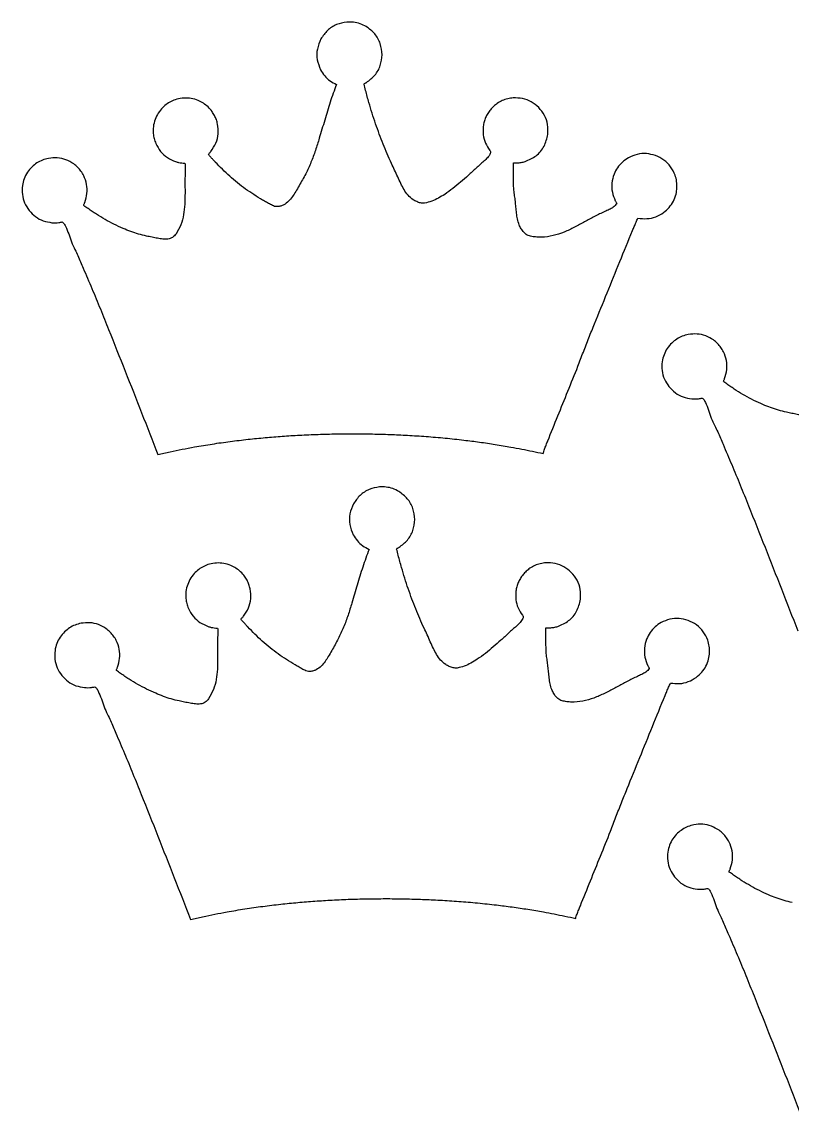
# Model space of a CAD drawing. Extents: x 0 to 167, y 0 to 87.
# Drawn here: x 93.9 to 137.2, y 9.5 to 71.3 of the extents above; entities that cross this region are included whole.
import ezdxf

# ---------------------------------------------------------------- set-up
doc = ezdxf.new("R2010")
doc.units = 0
doc.layers.get('0').update_dxf_attribs({"linetype": 'CONTINUOUS'})

msp = doc.modelspace()

# ---------------------------------------------------------------- linework, layer by layer
at = {"color": 7}
for points, knots in [([(112.200549, 71.28002), (112.001296, 71.24456), (111.602606, 71.173608), (111.078524, 70.832416), (110.850222, 70.49805), (110.736098, 70.330907)], [0, 0, 0, 0, 0.603246, 1.207054, 1.810573, 1.810573, 1.810573, 1.810573]), ([(113.283718, 71.026302), (113.172118, 71.083845), (112.948862, 71.19896), (112.57757, 71.285557), (112.326262, 71.281866), (112.200549, 71.28002)], [0, 0, 0, 0, 0.375801, 0.75179, 1.128131, 1.128131, 1.128131, 1.128131]), ([(114.17554, 69.446704), (114.155055, 69.656977), (114.114075, 70.07763), (113.790658, 70.64629), (113.452679, 70.899646), (113.283718, 71.026302)], [0, 0, 0, 0, 0.629277, 1.258875, 1.88826, 1.88826, 1.88826, 1.88826]), ([(110.736098, 70.330907), (110.657457, 70.146138), (110.500122, 69.776473), (110.494287, 69.156303), (110.645927, 68.784261), (110.721704, 68.598344)], [0, 0, 0, 0, 0.598808, 1.198031, 1.796578, 1.796578, 1.796578, 1.796578]), ([(113.300651, 67.889402), (113.465777, 68.015392), (113.796004, 68.267351), (114.112921, 68.826541), (114.15467, 69.240014), (114.17554, 69.446704)], [0, 0, 0, 0, 0.619235, 1.238374, 1.857234, 1.857234, 1.857234, 1.857234]), ([(110.721704, 68.598344), (110.794176, 68.481863), (110.939044, 68.249019), (111.243363, 67.964052), (111.486388, 67.837138), (111.607882, 67.773691)], [0, 0, 0, 0, 0.410531, 0.820644, 1.230633, 1.230633, 1.230633, 1.230633]), ([(111.607882, 67.773691), (111.487203, 67.442992), (111.245826, 66.78154), (110.949936, 65.767597), (110.747539, 65.093478), (110.646351, 64.756453)], [0, 0, 0, 0, 1.05579, 2.111748, 3.167485, 3.167485, 3.167485, 3.167485]), ([(113.160669, 67.788367), (113.170313, 67.804823), (113.190628, 67.839486), (113.251303, 67.854322), (113.284243, 67.877739), (113.300651, 67.889402)], [0, 0, 0, 0, 0.055012, 0.115875, 0.176276, 0.176276, 0.176276, 0.176276]), ([(113.437247, 66.752329), (113.404294, 66.866806), (113.338384, 67.095779), (113.248887, 67.441883), (113.19008, 67.672851), (113.160669, 67.788367)], [0, 0, 0, 0, 0.357361, 0.714776, 1.072383, 1.072383, 1.072383, 1.072383]), ([(104.620342, 66.258158), (104.549056, 66.34444), (104.406514, 66.516968), (104.139289, 66.723155), (103.821254, 66.892935), (103.449302, 66.999324), (103.03937, 67.020568), (102.657623, 66.957546), (102.31991, 66.826891), (102.032591, 66.648148), (101.764618, 66.403499), (101.538089, 66.087774), (101.374432, 65.709043), (101.305819, 65.342323), (101.314178, 65.012659), (101.360275, 64.726132), (101.429772, 64.546368), (101.464533, 64.456451)], [0, 0, 0, 0, 0.334896, 0.669653, 1.004626, 1.411809, 1.81909, 2.226562, 2.562999, 2.899202, 3.23588, 3.645467, 4.055023, 4.464696, 4.753115, 5.041403, 5.329913, 5.329913, 5.329913, 5.329913]), ([(114.017213, 64.981102), (113.947338, 65.176105), (113.807592, 65.566098), (113.61189, 66.155991), (113.495459, 66.553556), (113.437247, 66.752329)], [0, 0, 0, 0, 0.621429, 1.242816, 1.864141, 1.864141, 1.864141, 1.864141]), ([(120.647742, 66.709996), (120.577905, 66.657265), (120.438307, 66.551864), (120.257447, 66.360659), (120.106874, 66.147316), (119.985726, 65.917885), (119.89669, 65.674665), (119.86945, 65.504872), (119.855827, 65.419958)], [0, 0, 0, 0, 0.262179, 0.524064, 0.785678, 1.043323, 1.300724, 1.558228, 1.558228, 1.558228, 1.558228]), ([(121.546338, 67.018747), (121.440284, 67.005756), (121.228224, 66.979781), (120.922307, 66.875393), (120.739273, 66.765134), (120.647742, 66.709996)], [0, 0, 0, 0, 0.320042, 0.639938, 0.959936, 0.959936, 0.959936, 0.959936]), ([(122.973253, 66.480267), (122.839872, 66.593531), (122.573194, 66.819987), (122.071383, 67.010436), (121.721406, 67.015976), (121.546338, 67.018747)], [0, 0, 0, 0, 0.522624, 1.044917, 1.567689, 1.567689, 1.567689, 1.567689]), ([(104.931916, 65.546676), (104.911218, 65.631145), (104.869807, 65.800147), (104.763285, 66.03993), (104.66798, 66.18543), (104.620342, 66.258158)], [0, 0, 0, 0, 0.260562, 0.521324, 0.781921, 0.781921, 0.781921, 0.781921]), ([(123.488873, 64.966144), (123.495361, 65.150266), (123.508337, 65.518487), (123.325442, 66.054519), (123.090645, 66.338356), (122.973253, 66.480267)], [0, 0, 0, 0, 0.549839, 1.09961, 1.649317, 1.649317, 1.649317, 1.649317]), ([(104.55656, 64.015902), (104.658225, 64.165959), (104.861555, 64.466074), (104.996282, 65.006515), (104.953368, 65.36665), (104.931916, 65.546676)], [0, 0, 0, 0, 0.541253, 1.082514, 1.623524, 1.623524, 1.623524, 1.623524]), ([(114.702449, 63.339133), (114.619652, 63.518695), (114.454047, 63.877838), (114.231929, 64.42806), (114.088791, 64.796738), (114.017213, 64.981102)], [0, 0, 0, 0, 0.593109, 1.186288, 1.779624, 1.779624, 1.779624, 1.779624]), ([(119.855827, 65.419958), (119.848944, 65.26055), (119.835179, 64.941774), (119.96293, 64.471402), (120.136671, 64.203693), (120.223562, 64.069807)], [0, 0, 0, 0, 0.476931, 0.953748, 1.430791, 1.430791, 1.430791, 1.430791]), ([(122.207302, 63.442709), (122.422424, 63.535718), (122.853065, 63.721907), (123.322747, 64.282593), (123.433521, 64.73839), (123.488873, 64.966144)], [0, 0, 0, 0, 0.696919, 1.395122, 2.092444, 2.092444, 2.092444, 2.092444]), ([(101.464533, 64.456451), (101.545241, 64.303775), (101.706683, 63.998375), (102.09855, 63.642102), (102.416804, 63.508043), (102.575924, 63.441016)], [0, 0, 0, 0, 0.515615, 1.031391, 1.547126, 1.547126, 1.547126, 1.547126]), ([(110.646351, 64.756453), (110.575121, 64.528076), (110.432688, 64.071409), (110.19021, 63.395095), (109.984039, 62.963225), (109.880964, 62.747313)], [0, 0, 0, 0, 0.717766, 1.435257, 2.152592, 2.152592, 2.152592, 2.152592]), ([(95.43288, 63.622767), (95.319127, 63.594102), (95.09169, 63.536789), (94.775669, 63.373917), (94.598013, 63.220728), (94.509167, 63.144118)], [0, 0, 0, 0, 0.351255, 0.70229, 1.053469, 1.053469, 1.053469, 1.053469]), ([(96.849636, 63.313733), (96.70742, 63.399011), (96.423019, 63.569549), (95.927246, 63.677605), (95.597676, 63.641047), (95.43288, 63.622767)], [0, 0, 0, 0, 0.495432, 0.990761, 1.486156, 1.486156, 1.486156, 1.486156]), ([(104.421376, 63.834151), (104.430026, 63.857973), (104.44772, 63.906697), (104.512329, 63.95236), (104.541861, 63.994786), (104.55656, 64.015902)], [0, 0, 0, 0, 0.074297, 0.151962, 0.228921, 0.228921, 0.228921, 0.228921]), ([(104.801529, 63.412511), (104.758529, 63.45864), (104.672523, 63.550906), (104.547386, 63.692888), (104.46339, 63.787052), (104.421376, 63.834151)], [0, 0, 0, 0, 0.189178, 0.378385, 0.567732, 0.567732, 0.567732, 0.567732]), ([(120.223562, 64.069807), (120.238917, 64.053218), (120.268117, 64.021673), (120.273288, 63.953841), (120.226347, 63.824897), (120.098073, 63.65199), (119.892252, 63.457049), (119.748306, 63.333659), (119.676333, 63.271964)], [0, 0, 0, 0, 0.066008, 0.125519, 0.191958, 0.474845, 0.759113, 1.043379, 1.043379, 1.043379, 1.043379]), ([(128.016847, 63.660302), (127.899111, 63.583385), (127.663603, 63.429527), (127.388775, 63.10495), (127.172619, 62.706458), (127.065626, 62.233365), (127.080182, 61.714726), (127.208471, 61.397861), (127.272627, 61.2394)], [0, 0, 0, 0, 0.419998, 0.84013, 1.260134, 1.769353, 2.278502, 2.787835, 2.787835, 2.787835, 2.787835]), ([(129.533227, 63.783916), (129.364634, 63.828718), (129.027366, 63.918346), (128.494066, 63.875425), (128.175886, 63.731995), (128.016847, 63.660302)], [0, 0, 0, 0, 0.521013, 1.042286, 1.56323, 1.56323, 1.56323, 1.56323]), ([(129.989016, 60.581258), (130.097455, 60.672292), (130.314281, 60.854314), (130.550367, 61.211775), (130.695972, 61.589277), (130.748574, 61.968254), (130.731931, 62.328093), (130.633704, 62.737207), (130.40375, 63.162116), (130.024423, 63.557765), (129.696943, 63.708539), (129.533227, 63.783916)], [0, 0, 0, 0, 0.422895, 0.84558, 1.268657, 1.627038, 1.985387, 2.343731, 2.880265, 3.417053, 3.953687, 3.953687, 3.953687, 3.953687]), ([(94.509167, 63.144118), (94.417493, 63.046203), (94.234008, 62.850226), (94.057055, 62.484932), (93.944994, 62.064543), (93.943317, 61.595575), (94.066289, 61.106301), (94.252994, 60.831322), (94.346324, 60.693864)], [0, 0, 0, 0, 0.400375, 0.801348, 1.202242, 1.697603, 2.193, 2.688166, 2.688166, 2.688166, 2.688166]), ([(97.474193, 61.148242), (97.523895, 61.313368), (97.623292, 61.643601), (97.596198, 62.166562), (97.456792, 62.589877), (97.263059, 62.901866), (97.076007, 63.128229), (96.925069, 63.251918), (96.849636, 63.313733)], [0, 0, 0, 0, 0.51413, 1.028199, 1.542078, 1.83392, 2.126183, 2.418168, 2.418168, 2.418168, 2.418168]), ([(102.575924, 63.441016), (102.631792, 63.423371), (102.743569, 63.388068), (102.918128, 63.364102), (103.034638, 63.352164), (103.092956, 63.346189)], [0, 0, 0, 0, 0.17545, 0.35103, 0.526989, 0.526989, 0.526989, 0.526989]), ([(103.092956, 63.346189), (103.10501, 63.305576), (103.12934, 63.223603), (103.108404, 63.096258), (103.108077, 63.011444), (103.107913, 62.96914)], [0, 0, 0, 0, 0.125416, 0.253143, 0.380244, 0.380244, 0.380244, 0.380244]), ([(107.456676, 61.280322), (107.134169, 61.480877), (106.489099, 61.882024), (105.598958, 62.59846), (105.067348, 63.141151), (104.801529, 63.412511)], [0, 0, 0, 0, 1.138694, 2.27759, 3.41661, 3.41661, 3.41661, 3.41661]), ([(116.565962, 61.10478), (116.489407, 61.106142), (116.335872, 61.108872), (116.116876, 61.18567), (115.86826, 61.318082), (115.61794, 61.545082), (115.400592, 61.864864), (115.221174, 62.21735), (115.05011, 62.584867), (114.881162, 62.964278), (114.762011, 63.2142), (114.702449, 63.339133)], [0, 0, 0, 0, 0.228345, 0.457956, 0.687266, 1.071382, 1.456232, 1.841726, 2.257026, 2.672408, 3.087607, 3.087607, 3.087607, 3.087607]), ([(119.676333, 63.271964), (119.600853, 63.206628), (119.449888, 63.07595), (119.240321, 62.861742), (119.08998, 62.730332), (119.014804, 62.664622)], [0, 0, 0, 0, 0.299374, 0.598768, 0.898208, 0.898208, 0.898208, 0.898208]), ([(121.548313, 63.364251), (121.622429, 63.36351), (121.770524, 63.362029), (121.992293, 63.386025), (122.135592, 63.423804), (122.207302, 63.442709)], [0, 0, 0, 0, 0.222287, 0.444162, 0.666409, 0.666409, 0.666409, 0.666409]), ([(121.572867, 61.835453), (121.564571, 61.981509), (121.547974, 62.27372), (121.551129, 62.712882), (121.548507, 63.029196), (121.548601, 63.222764), (121.548539, 63.293508), (121.548389, 63.340663), (121.548313, 63.364251)], [0, 0, 0, 0, 0.438757, 0.877809, 1.317043, 1.387807, 1.458509, 1.529274, 1.529274, 1.529274, 1.529274]), ([(103.107913, 62.96914), (103.10373, 62.755222), (103.095361, 62.32734), (103.107822, 61.685455), (103.095841, 61.25767), (103.089851, 61.04382)], [0, 0, 0, 0, 0.641828, 1.283798, 1.925512, 1.925512, 1.925512, 1.925512]), ([(109.880964, 62.747313), (109.820245, 62.636369), (109.698804, 62.414474), (109.511713, 62.084446), (109.385712, 61.865185), (109.322729, 61.755584)], [0, 0, 0, 0, 0.379415, 0.758849, 1.138077, 1.138077, 1.138077, 1.138077]), ([(119.014804, 62.664622), (118.871366, 62.541105), (118.584536, 62.294112), (118.152203, 61.925554), (117.844261, 61.705351), (117.690336, 61.595282)], [0, 0, 0, 0, 0.56795, 1.135714, 1.703142, 1.703142, 1.703142, 1.703142]), ([(109.322729, 61.755584), (109.263553, 61.659339), (109.145248, 61.466924), (108.932459, 61.201834), (108.699362, 61.027841), (108.482664, 60.942161), (108.304681, 60.900274), (108.185244, 60.917731), (108.125824, 60.926416)], [0, 0, 0, 0, 0.338834, 0.677401, 1.014824, 1.195182, 1.375619, 1.554255, 1.554255, 1.554255, 1.554255]), ([(121.693093, 60.889444), (121.68283, 60.994913), (121.662303, 61.205844), (121.622836, 61.521395), (121.589526, 61.730748), (121.572867, 61.835453)], [0, 0, 0, 0, 0.317895, 0.63577, 0.953822, 0.953822, 0.953822, 0.953822]), ([(97.420853, 60.968467), (97.418792, 60.989306), (97.414504, 61.032665), (97.454432, 61.086438), (97.46764, 61.127747), (97.474193, 61.148242)], [0, 0, 0, 0, 0.060726, 0.126353, 0.19097, 0.19097, 0.19097, 0.19097]), ([(108.125824, 60.926416), (108.048881, 60.960486), (107.894848, 61.028692), (107.677122, 61.15712), (107.53014, 61.239264), (107.456676, 61.280322)], [0, 0, 0, 0, 0.252223, 0.504928, 0.757454, 0.757454, 0.757454, 0.757454]), ([(117.690336, 61.595282), (117.572594, 61.524985), (117.337163, 61.384423), (116.966781, 61.200089), (116.699439, 61.136519), (116.565962, 61.10478)], [0, 0, 0, 0, 0.4117, 0.823213, 1.233527, 1.233527, 1.233527, 1.233527]), ([(127.272627, 61.2394), (127.281484, 61.220045), (127.299401, 61.180893), (127.338253, 61.131049), (127.349483, 61.091274), (127.354753, 61.072607)], [0, 0, 0, 0, 0.063766, 0.128986, 0.186664, 0.186664, 0.186664, 0.186664]), ([(94.346324, 60.693864), (94.460389, 60.573081), (94.688459, 60.331578), (95.135272, 60.088532), (95.46349, 60.035265), (95.627613, 60.008629)], [0, 0, 0, 0, 0.496627, 0.992999, 1.489462, 1.489462, 1.489462, 1.489462]), ([(100.943551, 59.257071), (100.793538, 59.291995), (100.493498, 59.361847), (100.055815, 59.511263), (99.594074, 59.695289), (99.110949, 59.918964), (98.610656, 60.186136), (98.204857, 60.429949), (97.887282, 60.637762), (97.652904, 60.801547), (97.498205, 60.912825), (97.420853, 60.968467)], [0, 0, 0, 0, 0.46181, 0.923664, 1.3856, 1.952761, 2.51976, 3.086336, 3.372356, 3.658194, 3.944051, 3.944051, 3.944051, 3.944051]), ([(103.089851, 61.04382), (103.073533, 60.848607), (103.040912, 60.458344), (102.886443, 59.885652), (102.695417, 59.542974), (102.599913, 59.371653)], [0, 0, 0, 0, 0.587326, 1.174158, 1.760869, 1.760869, 1.760869, 1.760869]), ([(122.320473, 59.312387), (122.255337, 59.36294), (122.124675, 59.464349), (121.982885, 59.669868), (121.857883, 59.918052), (121.773232, 60.216523), (121.729499, 60.552507), (121.705227, 60.777143), (121.693093, 60.889444)], [0, 0, 0, 0, 0.245996, 0.493468, 0.740337, 1.078302, 1.417295, 1.756187, 1.756187, 1.756187, 1.756187]), ([(126.683347, 60.633751), (126.491218, 60.543219), (126.106882, 60.362117), (125.551362, 60.049491), (125.175443, 59.851603), (124.987473, 59.752653)], [0, 0, 0, 0, 0.636952, 1.274166, 1.911454, 1.911454, 1.911454, 1.911454]), ([(127.354753, 61.072607), (127.295085, 61.004415), (127.175335, 60.867557), (126.928965, 60.746526), (126.765231, 60.671348), (126.683347, 60.633751)], [0, 0, 0, 0, 0.269127, 0.540125, 0.811236, 0.811236, 0.811236, 0.811236]), ([(128.545449, 60.262629), (128.713627, 60.244596), (129.04979, 60.208551), (129.556871, 60.314495), (129.844961, 60.492333), (129.989016, 60.581258)], [0, 0, 0, 0, 0.505764, 1.010943, 1.516189, 1.516189, 1.516189, 1.516189]), ([(95.627613, 60.008629), (95.692016, 60.005172), (95.820765, 59.998262), (96.014241, 60.012407), (96.140849, 60.036788), (96.204193, 60.048987)], [0, 0, 0, 0, 0.193362, 0.386549, 0.579985, 0.579985, 0.579985, 0.579985]), ([(96.204193, 60.048987), (96.233653, 60.031576), (96.293646, 59.99612), (96.339914, 59.900892), (96.37327, 59.840762), (96.389896, 59.810791)], [0, 0, 0, 0, 0.10043, 0.204521, 0.307962, 0.307962, 0.307962, 0.307962]), ([(128.23952, 59.563), (128.272469, 59.64118), (128.338365, 59.797538), (128.441203, 60.030388), (128.510696, 60.185206), (128.545449, 60.262629)], [0, 0, 0, 0, 0.254514, 0.509021, 0.763616, 0.763616, 0.763616, 0.763616]), ([(96.389896, 59.810791), (96.45354, 59.666988), (96.580956, 59.379091), (96.710624, 58.92379), (96.849625, 58.640902), (96.919062, 58.499587)], [0, 0, 0, 0, 0.471353, 0.943653, 1.415089, 1.415089, 1.415089, 1.415089]), ([(102.599913, 59.371653), (102.53712, 59.303309), (102.411393, 59.166466), (102.139658, 59.069193), (101.954912, 59.081553), (101.862467, 59.087738)], [0, 0, 0, 0, 0.275432, 0.551482, 0.827967, 0.827967, 0.827967, 0.827967]), ([(124.987473, 59.752653), (124.792736, 59.657652), (124.403267, 59.467653), (123.784375, 59.263636), (123.260851, 59.185882), (122.859851, 59.194664), (122.584131, 59.228322), (122.40827, 59.284394), (122.320473, 59.312387)], [0, 0, 0, 0, 0.649508, 1.299, 1.947746, 2.224452, 2.501202, 2.777111, 2.777111, 2.777111, 2.777111]), ([(126.111282, 54.331447), (126.347783, 54.912704), (126.820786, 56.075221), (127.529135, 57.819505), (128.002721, 58.981825), (128.23952, 59.563)], [0, 0, 0, 0, 1.882587, 3.765183, 5.64788, 5.64788, 5.64788, 5.64788]), ([(101.862467, 59.087738), (101.759362, 59.100545), (101.553078, 59.12617), (101.249035, 59.19562), (101.045368, 59.23659), (100.943551, 59.257071)], [0, 0, 0, 0, 0.311481, 0.623188, 0.934796, 0.934796, 0.934796, 0.934796]), ([(96.919062, 58.499587), (96.975292, 58.38579), (97.087766, 58.158168), (97.231541, 57.805496), (97.331979, 57.572437), (97.382189, 57.455929)], [0, 0, 0, 0, 0.380662, 0.761424, 1.142046, 1.142046, 1.142046, 1.142046]), ([(97.382189, 57.455929), (97.545233, 57.074492), (97.871315, 56.311629), (98.349164, 55.162525), (98.657482, 54.392297), (98.811644, 54.007173)], [0, 0, 0, 0, 1.244465, 2.488892, 3.73338, 3.73338, 3.73338, 3.73338]), ([(125.175433, 51.942436), (125.276542, 52.208982), (125.478763, 52.74208), (125.787433, 53.53977), (126.003328, 54.067543), (126.111282, 54.331447)], [0, 0, 0, 0, 0.85524, 1.710501, 2.565873, 2.565873, 2.565873, 2.565873]), ([(98.811644, 54.007173), (99.122586, 53.227938), (99.74448, 51.669442), (100.664283, 49.326552), (101.276245, 47.764137), (101.58222, 46.982944)], [0, 0, 0, 0, 2.516945, 5.033971, 7.550905, 7.550905, 7.550905, 7.550905]), ([(131.376702, 53.728056), (131.262965, 53.699374), (131.035556, 53.642027), (130.719644, 53.479014), (130.54189, 53.325956), (130.452989, 53.249407)], [0, 0, 0, 0, 0.351212, 0.702221, 1.05342, 1.05342, 1.05342, 1.05342]), ([(132.79374, 53.419022), (132.651492, 53.504227), (132.36698, 53.674646), (131.871171, 53.78266), (131.541525, 53.746257), (131.376702, 53.728056)], [0, 0, 0, 0, 0.495409, 0.990871, 1.486328, 1.486328, 1.486328, 1.486328]), ([(130.452989, 53.249407), (130.361371, 53.151412), (130.177993, 52.955272), (130.00096, 52.58998), (129.888745, 52.169563), (129.887394, 51.700568), (130.010381, 51.211316), (130.197095, 50.93633), (130.290429, 50.798871)], [0, 0, 0, 0, 0.400446, 0.801512, 1.202432, 1.697791, 2.193208, 2.688379, 2.688379, 2.688379, 2.688379]), ([(133.418016, 51.253249), (133.467794, 51.418434), (133.567322, 51.748709), (133.540319, 52.271696), (133.400894, 52.69501), (133.207001, 53.006892), (133.020087, 53.233444), (132.86916, 53.357187), (132.79374, 53.419022)], [0, 0, 0, 0, 0.514359, 1.028426, 1.542123, 1.834092, 2.126419, 2.418405, 2.418405, 2.418405, 2.418405]), ([(123.482947, 47.755104), (123.67102, 48.220359), (124.047173, 49.150884), (124.613675, 50.545715), (124.988186, 51.476875), (125.175433, 51.942436)], [0, 0, 0, 0, 1.50549, 3.011031, 4.516444, 4.516444, 4.516444, 4.516444]), ([(133.364676, 51.073473), (133.362735, 51.094356), (133.358704, 51.13773), (133.398508, 51.191475), (133.411549, 51.232771), (133.418016, 51.253249)], [0, 0, 0, 0, 0.060857, 0.1264, 0.190869, 0.190869, 0.190869, 0.190869]), ([(130.290429, 50.798871), (130.404411, 50.678049), (130.632303, 50.436481), (131.079167, 50.193693), (131.407323, 50.140513), (131.571436, 50.113918)], [0, 0, 0, 0, 0.49652, 0.992732, 1.489156, 1.489156, 1.489156, 1.489156]), ([(136.887656, 49.362078), (136.737599, 49.396996), (136.437531, 49.466823), (135.999858, 49.616276), (135.538162, 49.80029), (135.055092, 50.024055), (134.554793, 50.291424), (134.149224, 50.535582), (133.831388, 50.742969), (133.596941, 50.906609), (133.442115, 51.017839), (133.364676, 51.073473)], [0, 0, 0, 0, 0.461932, 0.923726, 1.385604, 1.952743, 2.519786, 3.086608, 3.372315, 3.658181, 3.944238, 3.944238, 3.944238, 3.944238]), ([(131.571436, 50.113918), (131.635838, 50.110385), (131.76458, 50.103323), (131.958066, 50.117416), (132.084672, 50.141795), (132.148016, 50.153993)], [0, 0, 0, 0, 0.193368, 0.386551, 0.579984, 0.579984, 0.579984, 0.579984]), ([(132.148016, 50.153993), (132.177485, 50.136682), (132.23756, 50.101392), (132.2838, 50.006171), (132.317496, 49.946226), (132.334282, 49.916362)], [0, 0, 0, 0, 0.100288, 0.204438, 0.307831, 0.307831, 0.307831, 0.307831]), ([(132.334282, 49.916362), (132.397865, 49.772418), (132.525138, 49.48429), (132.654941, 49.028855), (132.793994, 48.745916), (132.863449, 48.604593)], [0, 0, 0, 0, 0.471671, 0.944131, 1.415612, 1.415612, 1.415612, 1.415612]), ([(137.806289, 49.192744), (137.703208, 49.20555), (137.496993, 49.231169), (137.193047, 49.300635), (136.989449, 49.341598), (136.887656, 49.362078)], [0, 0, 0, 0, 0.311409, 0.622983, 0.934519, 0.934519, 0.934519, 0.934519]), ([(132.863449, 48.604593), (132.919553, 48.490832), (133.031817, 48.263194), (133.175528, 47.910583), (133.275857, 47.677468), (133.326011, 47.560936)], [0, 0, 0, 0, 0.380404, 0.761192, 1.141813, 1.141813, 1.141813, 1.141813]), ([(103.632564, 47.409664), (103.966188, 47.466578), (104.633455, 47.580408), (105.638785, 47.723896), (106.311291, 47.801146), (106.647544, 47.839771)], [0, 0, 0, 0, 1.015302, 2.030665, 3.04603, 3.04603, 3.04603, 3.04603]), ([(106.647544, 47.839771), (106.9675, 47.873249), (107.607477, 47.940212), (108.569804, 48.015916), (109.212118, 48.055026), (109.533267, 48.07458)], [0, 0, 0, 0, 0.965074, 1.930349, 2.895577, 2.895577, 2.895577, 2.895577]), ([(109.533267, 48.07458), (109.880449, 48.090268), (110.574868, 48.121646), (111.617309, 48.147856), (112.312453, 48.150934), (112.660007, 48.152473)], [0, 0, 0, 0, 1.042594, 2.085355, 3.12801, 3.12801, 3.12801, 3.12801]), ([(112.660007, 48.152473), (112.986436, 48.149213), (113.639269, 48.142692), (114.61823, 48.11603), (115.270256, 48.084069), (115.596247, 48.068089)], [0, 0, 0, 0, 0.979329, 1.958585, 2.937711, 2.937711, 2.937711, 2.937711]), ([(115.596247, 48.068089), (115.949201, 48.046294), (116.655083, 48.002706), (117.712256, 47.913517), (118.415063, 47.835), (118.766449, 47.795744)], [0, 0, 0, 0, 1.060864, 2.121652, 3.182332, 3.182332, 3.182332, 3.182332]), ([(118.766449, 47.795744), (119.061517, 47.759628), (119.651645, 47.687396), (120.533954, 47.557019), (121.119884, 47.456336), (121.412847, 47.405996)], [0, 0, 0, 0, 0.891789, 1.783553, 2.675306, 2.675306, 2.675306, 2.675306]), ([(123.21794, 47.03826), (123.241179, 47.119967), (123.287716, 47.283587), (123.389564, 47.517734), (123.451823, 47.675989), (123.482947, 47.755104)], [0, 0, 0, 0, 0.254546, 0.509731, 0.764835, 0.764835, 0.764835, 0.764835]), ([(133.326011, 47.560936), (133.489147, 47.1795), (133.815406, 46.416657), (134.293422, 45.267582), (134.601641, 44.49731), (134.755749, 44.11218)], [0, 0, 0, 0, 1.244568, 2.489046, 3.733492, 3.733492, 3.733492, 3.733492]), ([(101.58222, 46.982944), (101.808727, 47.036163), (102.26179, 47.14261), (102.945991, 47.282104), (103.403677, 47.367139), (103.632564, 47.409664)], [0, 0, 0, 0, 0.697993, 1.396133, 2.094549, 2.094549, 2.094549, 2.094549]), ([(121.412847, 47.405996), (121.61409, 47.368704), (122.016594, 47.294118), (122.618387, 47.17156), (123.018068, 47.082698), (123.21794, 47.03826)], [0, 0, 0, 0, 0.614001, 1.228054, 1.842305, 1.842305, 1.842305, 1.842305]), ([(114.031889, 45.165151), (113.832584, 45.129679), (113.433824, 45.058708), (112.909777, 44.717395), (112.681341, 44.383125), (112.567156, 44.216038)], [0, 0, 0, 0, 0.603393, 1.207244, 1.810748, 1.810748, 1.810748, 1.810748]), ([(115.114776, 44.911151), (115.003206, 44.968768), (114.78005, 45.084009), (114.408824, 45.170693), (114.157578, 45.166999), (114.031889, 45.165151)], [0, 0, 0, 0, 0.375819, 0.751691, 1.12796, 1.12796, 1.12796, 1.12796]), ([(116.006598, 43.331553), (115.986198, 43.541871), (115.945394, 43.962565), (115.621879, 44.531269), (115.283805, 44.784528), (115.114776, 44.911151)], [0, 0, 0, 0, 0.629369, 1.258913, 1.888399, 1.888399, 1.888399, 1.888399]), ([(112.567156, 44.216038), (112.487845, 44.030849), (112.329172, 43.660352), (112.333831, 43.045551), (112.502437, 42.527137), (112.774281, 42.135983), (113.073722, 41.84845), (113.317367, 41.721667), (113.439222, 41.658258)], [0, 0, 0, 0, 0.598922, 1.198227, 1.797115, 2.207301, 2.617367, 3.027654, 3.027654, 3.027654, 3.027654]), ([(134.755749, 44.11218), (135.066691, 43.332945), (135.688585, 41.774448), (136.608388, 39.431559), (137.220349, 37.869144), (137.526324, 37.087951)], [0, 0, 0, 0, 2.516945, 5.033971, 7.550905, 7.550905, 7.550905, 7.550905]), ([(115.131709, 41.774251), (115.296844, 41.900266), (115.627045, 42.152242), (115.944185, 42.711339), (115.985795, 43.124833), (116.006598, 43.331553)], [0, 0, 0, 0, 0.619323, 1.238384, 1.857284, 1.857284, 1.857284, 1.857284]), ([(113.439222, 41.658258), (113.318538, 41.32769), (113.077116, 40.666408), (112.781242, 39.65255), (112.578875, 38.978387), (112.477691, 38.641302)], [0, 0, 0, 0, 1.055425, 2.111313, 3.16722, 3.16722, 3.16722, 3.16722]), ([(114.991727, 41.673216), (115.001494, 41.689633), (115.022038, 41.724167), (115.082505, 41.739246), (115.115371, 41.762628), (115.131709, 41.774251)], [0, 0, 0, 0, 0.055153, 0.116011, 0.176167, 0.176167, 0.176167, 0.176167]), ([(115.268587, 40.637178), (115.235615, 40.751678), (115.169666, 40.980699), (115.080027, 41.326791), (115.02116, 41.557741), (114.991727, 41.673216)], [0, 0, 0, 0, 0.357441, 0.714952, 1.072455, 1.072455, 1.072455, 1.072455]), ([(106.451682, 40.143007), (106.380437, 40.229304), (106.237982, 40.401853), (105.970951, 40.60827), (105.652937, 40.778103), (105.280881, 40.884164), (104.871001, 40.90525), (104.489249, 40.842374), (104.151436, 40.711889), (103.864098, 40.533108), (103.596234, 40.28825), (103.369602, 39.972594), (103.20599, 39.59382), (103.137446, 39.227125), (103.145803, 38.897452), (103.191806, 38.610938), (103.261185, 38.431178), (103.295873, 38.3413)], [0, 0, 0, 0, 0.334861, 0.669546, 1.004599, 1.41171, 1.818983, 2.226437, 2.562887, 2.899176, 3.235804, 3.645566, 4.055039, 4.464639, 4.753121, 5.041459, 5.329784, 5.329784, 5.329784, 5.329784]), ([(124.804311, 40.365116), (124.670885, 40.478889), (124.404108, 40.706372), (123.90305, 40.888418), (123.443987, 40.923855), (123.059249, 40.862492), (122.754945, 40.758386), (122.490015, 40.612284), (122.27067, 40.434718), (122.08849, 40.245559), (121.937952, 40.031931), (121.817046, 39.80248), (121.728111, 39.559257), (121.700633, 39.389476), (121.686884, 39.304524)], [0, 0, 0, 0, 0.52254, 1.044787, 1.567365, 1.887564, 2.207498, 2.527777, 2.789586, 3.051462, 3.313213, 3.570685, 3.828006, 4.085693, 4.085693, 4.085693, 4.085693]), ([(106.763256, 39.431524), (106.742651, 39.515993), (106.701423, 39.685009), (106.594972, 39.924876), (106.499447, 40.070294), (106.451682, 40.143007)], [0, 0, 0, 0, 0.260496, 0.521232, 0.781994, 0.781994, 0.781994, 0.781994]), ([(115.848836, 38.866233), (115.778867, 39.061146), (115.638925, 39.450982), (115.443029, 40.040756), (115.326737, 40.43836), (115.268587, 40.637178)], [0, 0, 0, 0, 0.62127, 1.242571, 1.863972, 1.863972, 1.863972, 1.863972]), ([(125.319931, 38.850993), (125.326532, 39.035057), (125.339734, 39.403241), (125.156544, 39.939223), (124.921731, 40.223141), (124.804311, 40.365116)], [0, 0, 0, 0, 0.549645, 1.099456, 1.649389, 1.649389, 1.649389, 1.649389]), ([(106.3879, 37.901033), (106.489583, 38.051042), (106.692966, 38.351085), (106.82779, 38.891457), (106.784762, 39.251544), (106.763256, 39.431524)], [0, 0, 0, 0, 0.541169, 1.082434, 1.623316, 1.623316, 1.623316, 1.623316]), ([(121.686884, 39.304524), (121.679999, 39.145145), (121.666231, 38.826464), (121.793978, 38.356263), (121.967728, 38.088731), (122.05462, 37.954938)], [0, 0, 0, 0, 0.476848, 0.953463, 1.43027, 1.43027, 1.43027, 1.43027]), ([(103.295873, 38.3413), (103.376583, 38.188621), (103.538035, 37.883203), (103.929908, 37.526887), (104.248146, 37.392684), (104.407264, 37.325582)], [0, 0, 0, 0, 0.515624, 1.03145, 1.547272, 1.547272, 1.547272, 1.547272]), ([(112.477691, 38.641302), (112.406457, 38.412989), (112.263999, 37.956392), (112.021514, 37.280086), (111.815375, 36.848138), (111.712304, 36.632162)], [0, 0, 0, 0, 0.717587, 1.435078, 2.152584, 2.152584, 2.152584, 2.152584]), ([(116.534071, 37.223982), (116.451198, 37.403562), (116.285445, 37.762737), (116.063352, 38.313069), (115.920342, 38.681842), (115.848836, 38.866233)], [0, 0, 0, 0, 0.593253, 1.186557, 1.779893, 1.779893, 1.779893, 1.779893]), ([(124.03836, 37.327276), (124.25356, 37.420327), (124.684284, 37.606568), (125.154217, 38.167261), (125.264717, 38.62318), (125.319931, 38.850993)], [0, 0, 0, 0, 0.697204, 1.395456, 2.092809, 2.092809, 2.092809, 2.092809]), ([(106.252716, 37.719), (106.261411, 37.742765), (106.279205, 37.791398), (106.343643, 37.83731), (106.373177, 37.879835), (106.3879, 37.901033)], [0, 0, 0, 0, 0.07422, 0.151891, 0.229093, 0.229093, 0.229093, 0.229093]), ([(106.632869, 37.29736), (106.589848, 37.34351), (106.503801, 37.435818), (106.378657, 37.577794), (106.294687, 37.671942), (106.252716, 37.719)], [0, 0, 0, 0, 0.189267, 0.378562, 0.567732, 0.567732, 0.567732, 0.567732]), ([(122.05462, 37.954938), (122.070096, 37.938293), (122.099489, 37.90668), (122.104437, 37.838567), (122.05746, 37.70965), (121.929025, 37.536839), (121.723302, 37.341945), (121.579365, 37.218527), (121.507391, 37.156813)], [0, 0, 0, 0, 0.066325, 0.125968, 0.192642, 0.47526, 0.759521, 1.043821, 1.043821, 1.043821, 1.043821]), ([(131.364849, 37.668764), (131.196207, 37.713493), (130.858864, 37.802966), (130.325513, 37.759978), (130.007273, 37.616562), (129.848187, 37.544869)], [0, 0, 0, 0, 0.521107, 1.042395, 1.56347, 1.56347, 1.56347, 1.56347]), ([(131.820073, 34.465824), (131.928582, 34.55692), (132.145485, 34.739015), (132.381632, 35.096468), (132.527434, 35.473914), (132.579669, 35.852942), (132.563023, 36.212807), (132.465192, 36.622073), (132.234917, 37.046832), (131.85579, 37.44244), (131.528477, 37.593332), (131.364849, 37.668764)], [0, 0, 0, 0, 0.423169, 0.845894, 1.268799, 1.627288, 1.985648, 2.34408, 2.880612, 3.417259, 3.953723, 3.953723, 3.953723, 3.953723]), ([(97.26422, 37.507333), (97.150467, 37.478669), (96.923043, 37.421361), (96.607051, 37.258568), (96.429359, 37.105504), (96.340507, 37.028967)], [0, 0, 0, 0, 0.351252, 0.702254, 1.053309, 1.053309, 1.053309, 1.053309]), ([(98.681258, 37.198582), (98.539032, 37.283787), (98.254571, 37.454202), (97.758736, 37.562173), (97.429082, 37.525616), (97.26422, 37.507333)], [0, 0, 0, 0, 0.495349, 0.990733, 1.486327, 1.486327, 1.486327, 1.486327]), ([(99.305533, 35.032809), (99.355325, 35.197948), (99.454897, 35.528187), (99.42803, 36.051231), (99.288351, 36.47454), (99.094581, 36.786555), (98.907595, 37.013065), (98.756675, 37.136767), (98.681258, 37.198582)], [0, 0, 0, 0, 0.514252, 1.028379, 1.542175, 1.834251, 2.12653, 2.418475, 2.418475, 2.418475, 2.418475]), ([(104.407264, 37.325582), (104.463237, 37.307942), (104.575106, 37.272685), (104.74965, 37.248729), (104.86606, 37.236937), (104.924296, 37.231038)], [0, 0, 0, 0, 0.175749, 0.351256, 0.526943, 0.526943, 0.526943, 0.526943]), ([(104.924296, 37.231038), (104.936411, 37.190379), (104.960856, 37.108346), (104.939892, 36.980794), (104.939843, 36.895839), (104.939818, 36.853424)], [0, 0, 0, 0, 0.125591, 0.253395, 0.380821, 0.380821, 0.380821, 0.380821]), ([(109.288016, 35.165453), (108.965458, 35.365927), (108.32031, 35.766893), (107.430224, 36.483331), (106.898667, 37.026004), (106.632869, 37.29736)], [0, 0, 0, 0, 1.138691, 2.277493, 3.41646, 3.41646, 3.41646, 3.41646]), ([(118.397302, 34.989629), (118.320701, 34.991002), (118.167131, 34.993755), (117.948198, 35.070681), (117.699489, 35.202926), (117.449227, 35.43002), (117.231869, 35.749842), (117.052948, 36.102502), (116.881617, 36.469814), (116.712627, 36.849115), (116.59358, 37.099047), (116.534071, 37.223982)], [0, 0, 0, 0, 0.228474, 0.458045, 0.68724, 1.071533, 1.456313, 1.841805, 2.256951, 2.672293, 3.087429, 3.087429, 3.087429, 3.087429]), ([(121.507391, 37.156813), (121.431905, 37.091529), (121.280906, 36.960938), (121.071419, 36.746733), (120.921045, 36.61541), (120.845862, 36.549753)], [0, 0, 0, 0, 0.299284, 0.598671, 0.89802, 0.89802, 0.89802, 0.89802]), ([(123.379371, 37.2491), (123.453507, 37.248284), (123.601639, 37.246654), (123.823422, 37.270574), (123.966693, 37.308369), (124.03836, 37.327276)], [0, 0, 0, 0, 0.222347, 0.444277, 0.6664, 0.6664, 0.6664, 0.6664]), ([(123.404207, 35.72002), (123.395948, 35.866139), (123.379428, 36.158414), (123.382461, 36.597574), (123.380689, 36.913851), (123.379937, 37.107425), (123.379653, 37.178262), (123.379465, 37.225487), (123.379371, 37.2491)], [0, 0, 0, 0, 0.438942, 0.877993, 1.317038, 1.387877, 1.458715, 1.529553, 1.529553, 1.529553, 1.529553]), ([(129.848187, 37.544869), (129.730392, 37.468032), (129.494764, 37.314332), (129.219955, 36.989625), (129.003642, 36.591137), (128.896935, 36.117929), (128.911438, 35.59945), (129.039602, 35.28265), (129.103684, 35.124249)], [0, 0, 0, 0, 0.419998, 0.840136, 1.26037, 1.769536, 2.278613, 2.787698, 2.787698, 2.787698, 2.787698]), ([(96.340507, 37.028967), (96.248883, 36.931), (96.06547, 36.734889), (95.888547, 36.369641), (95.776221, 35.949328), (95.774924, 35.480374), (95.897921, 34.991055), (96.084614, 34.715959), (96.177947, 34.578431)], [0, 0, 0, 0, 0.40039, 0.801503, 1.20217, 1.69754, 2.193027, 2.688368, 2.688368, 2.688368, 2.688368]), ([(104.939818, 36.853424), (104.935542, 36.639573), (104.926988, 36.211784), (104.939271, 35.569991), (104.927405, 35.142233), (104.921473, 34.928387)], [0, 0, 0, 0, 0.641633, 1.283529, 1.925231, 1.925231, 1.925231, 1.925231]), ([(111.712304, 36.632162), (111.65158, 36.521285), (111.530104, 36.299484), (111.342968, 35.969523), (111.216842, 35.750309), (111.153787, 35.640716)], [0, 0, 0, 0, 0.379246, 0.758653, 1.13797, 1.13797, 1.13797, 1.13797]), ([(120.845862, 36.549753), (120.702539, 36.426204), (120.415868, 36.179083), (119.983533, 35.810508), (119.675413, 35.590426), (119.521393, 35.480413)], [0, 0, 0, 0, 0.567753, 1.135606, 1.703161, 1.703161, 1.703161, 1.703161]), ([(111.153787, 35.640716), (111.094622, 35.544347), (110.976402, 35.351788), (110.763745, 35.086546), (110.530469, 34.913104), (110.314054, 34.826929), (110.135866, 34.785304), (110.016362, 34.802826), (109.956882, 34.811547)], [0, 0, 0, 0, 0.339145, 0.677665, 1.014706, 1.195168, 1.375652, 1.554497, 1.554497, 1.554497, 1.554497]), ([(119.521393, 35.480413), (119.403704, 35.410038), (119.168368, 35.269313), (118.79803, 35.084971), (118.530732, 35.021375), (118.397302, 34.989629)], [0, 0, 0, 0, 0.411682, 0.823217, 1.233403, 1.233403, 1.233403, 1.233403]), ([(123.524151, 34.774011), (123.514021, 34.879503), (123.49376, 35.090491), (123.454239, 35.40603), (123.420884, 35.615356), (123.404207, 35.72002)], [0, 0, 0, 0, 0.317925, 0.63586, 0.953797, 0.953797, 0.953797, 0.953797]), ([(96.177947, 34.578431), (96.291928, 34.457609), (96.519821, 34.216041), (96.966684, 33.973253), (97.29484, 33.920073), (97.458953, 33.893478)], [0, 0, 0, 0, 0.49652, 0.992732, 1.489156, 1.489156, 1.489156, 1.489156]), ([(99.252476, 34.853033), (99.250401, 34.873896), (99.246092, 34.917231), (99.286034, 34.970965), (99.299063, 35.012287), (99.305533, 35.032809)], [0, 0, 0, 0, 0.060789, 0.12627, 0.190876, 0.190876, 0.190876, 0.190876]), ([(102.774891, 33.141638), (102.624898, 33.176503), (102.324899, 33.246235), (101.887347, 33.395791), (101.425705, 33.579871), (100.942622, 33.803539), (100.442311, 34.070787), (100.036609, 34.314856), (99.718801, 34.522454), (99.484467, 34.686212), (99.329787, 34.79744), (99.252476, 34.853033)], [0, 0, 0, 0, 0.461708, 0.923453, 1.385345, 1.952453, 2.519432, 3.086217, 3.372215, 3.658098, 3.943774, 3.943774, 3.943774, 3.943774]), ([(104.921473, 34.928387), (104.90516, 34.733134), (104.872554, 34.342869), (104.718017, 33.770226), (104.526833, 33.427728), (104.431253, 33.256502)], [0, 0, 0, 0, 0.587441, 1.174162, 1.760729, 1.760729, 1.760729, 1.760729]), ([(109.956882, 34.811547), (109.879983, 34.845551), (109.725979, 34.913651), (109.508305, 35.042015), (109.361426, 35.124318), (109.288016, 35.165453)], [0, 0, 0, 0, 0.252021, 0.504716, 0.757217, 0.757217, 0.757217, 0.757217]), ([(124.151531, 33.197236), (124.086433, 33.247742), (123.955858, 33.349047), (123.814199, 33.554529), (123.688796, 33.802546), (123.604582, 34.101273), (123.560779, 34.437204), (123.536357, 34.661772), (123.524151, 34.774011)], [0, 0, 0, 0, 0.245813, 0.49305, 0.740078, 1.07817, 1.417163, 1.755888, 1.755888, 1.755888, 1.755888]), ([(129.186376, 34.956891), (129.126642, 34.888837), (129.006678, 34.752161), (128.760138, 34.631334), (128.596328, 34.555996), (128.514404, 34.518318)], [0, 0, 0, 0, 0.268957, 0.540155, 0.811474, 0.811474, 0.811474, 0.811474]), ([(129.103684, 35.124249), (129.112607, 35.104873), (129.130665, 35.065657), (129.1695, 35.015539), (129.180979, 34.975644), (129.186376, 34.956891)], [0, 0, 0, 0, 0.063907, 0.129348, 0.187394, 0.187394, 0.187394, 0.187394]), ([(128.514404, 34.518318), (128.322321, 34.427853), (127.938025, 34.246863), (127.382577, 33.934366), (127.006734, 33.736456), (126.818813, 33.637502)], [0, 0, 0, 0, 0.636743, 1.273913, 1.911076, 1.911076, 1.911076, 1.911076]), ([(130.070578, 33.447849), (130.103547, 33.525963), (130.169501, 33.682225), (130.272429, 33.914939), (130.341811, 34.06977), (130.376507, 34.147196)], [0, 0, 0, 0, 0.254356, 0.508821, 0.763356, 0.763356, 0.763356, 0.763356]), ([(130.376507, 34.147196), (130.544685, 34.129163), (130.880847, 34.093118), (131.387929, 34.199062), (131.676019, 34.3769), (131.820073, 34.465824)], [0, 0, 0, 0, 0.505764, 1.010943, 1.516189, 1.516189, 1.516189, 1.516189]), ([(97.458953, 33.893478), (97.523376, 33.890004), (97.652159, 33.883059), (97.845629, 33.896954), (97.972228, 33.921165), (98.035533, 33.933271)], [0, 0, 0, 0, 0.193427, 0.386662, 0.579928, 0.579928, 0.579928, 0.579928]), ([(98.035533, 33.933271), (98.065, 33.915979), (98.125072, 33.880727), (98.171325, 33.785453), (98.204816, 33.725337), (98.221518, 33.695358)], [0, 0, 0, 0, 0.100249, 0.204369, 0.307951, 0.307951, 0.307951, 0.307951]), ([(98.221518, 33.695358), (98.285182, 33.551532), (98.41264, 33.263587), (98.542435, 32.808287), (98.681508, 32.525426), (98.750967, 32.384153)], [0, 0, 0, 0, 0.471439, 0.943842, 1.415195, 1.415195, 1.415195, 1.415195]), ([(126.818813, 33.637502), (126.624027, 33.54238), (126.234573, 33.352193), (125.615715, 33.148208), (125.09222, 33.070754), (124.691223, 33.0795), (124.415318, 33.113179), (124.239377, 33.169243), (124.151531, 33.197236)], [0, 0, 0, 0, 0.649801, 1.299204, 1.947533, 2.224572, 2.501406, 2.777456, 2.777456, 2.777456, 2.777456]), ([(127.94234, 28.216013), (128.178871, 28.797321), (128.651919, 29.959903), (129.360541, 31.704169), (129.833896, 32.866615), (130.070578, 33.447849)], [0, 0, 0, 0, 1.88276, 3.765413, 5.648141, 5.648141, 5.648141, 5.648141]), ([(103.693807, 32.972304), (103.590727, 32.985152), (103.384503, 33.010855), (103.080418, 33.08009), (102.876747, 33.121119), (102.774891, 33.141638)], [0, 0, 0, 0, 0.311428, 0.623048, 0.934791, 0.934791, 0.934791, 0.934791]), ([(104.431253, 33.256502), (104.368595, 33.188115), (104.243079, 33.051125), (103.971277, 32.953625), (103.786379, 32.966072), (103.693807, 32.972304)], [0, 0, 0, 0, 0.275248, 0.551368, 0.828229, 0.828229, 0.828229, 0.828229]), ([(98.750967, 32.384153), (98.807069, 32.270412), (98.91933, 32.042816), (99.063086, 31.690223), (99.163381, 31.457072), (99.213529, 31.340496)], [0, 0, 0, 0, 0.380348, 0.761077, 1.141815, 1.141815, 1.141815, 1.141815]), ([(99.213529, 31.340496), (99.376609, 30.959051), (99.702776, 30.19615), (100.180912, 29.047031), (100.489145, 28.276657), (100.643267, 27.891458)], [0, 0, 0, 0, 1.244528, 2.489099, 3.733751, 3.733751, 3.733751, 3.733751]), ([(100.643267, 27.891458), (100.954209, 27.112311), (101.576117, 25.553964), (102.49589, 23.211193), (103.107666, 21.648748), (103.41356, 20.867511)], [0, 0, 0, 0, 2.516698, 5.033571, 7.55054, 7.55054, 7.55054, 7.55054]), ([(127.006491, 25.827002), (127.107667, 26.093568), (127.309992, 26.62663), (127.618745, 27.424285), (127.834466, 27.952082), (127.94234, 28.216013)], [0, 0, 0, 0, 0.855366, 1.710509, 2.565869, 2.565869, 2.565869, 2.565869]), ([(133.109264, 25.875544), (132.966927, 25.961326), (132.682276, 26.132876), (132.188021, 26.233416), (131.73646, 26.210039), (131.351966, 26.095456), (131.035161, 25.936451), (130.857593, 25.782777), (130.768796, 25.705929)], [0, 0, 0, 0, 0.495492, 0.990898, 1.486157, 1.837503, 2.188543, 2.539689, 2.539689, 2.539689, 2.539689]), ([(125.314287, 21.639671), (125.502415, 22.104919), (125.878667, 23.035401), (126.445002, 24.430262), (126.819335, 25.36144), (127.006491, 25.827002)], [0, 0, 0, 0, 1.505533, 3.011023, 4.516339, 4.516339, 4.516339, 4.516339]), ([(130.768796, 25.705929), (130.677117, 25.608063), (130.4936, 25.412161), (130.316724, 25.046921), (130.204548, 24.626533), (130.203139, 24.157521), (130.325942, 23.668147), (130.512636, 23.393137), (130.605953, 23.255676)], [0, 0, 0, 0, 0.400271, 0.801235, 1.201998, 1.697556, 2.193008, 2.68815, 2.68815, 2.68815, 2.68815]), ([(133.73354, 23.710336), (133.783372, 23.875448), (133.883016, 24.205608), (133.855944, 24.728582), (133.716226, 25.151734), (133.522865, 25.463927), (133.33579, 25.690341), (133.184751, 25.813828), (133.109264, 25.875544)], [0, 0, 0, 0, 0.514196, 1.028191, 1.541899, 1.833975, 2.126149, 2.418064, 2.418064, 2.418064, 2.418064]), ([(133.680482, 23.53056), (133.678429, 23.551333), (133.67415, 23.594612), (133.714048, 23.648368), (133.727072, 23.689772), (133.73354, 23.710336)], [0, 0, 0, 0, 0.060538, 0.126132, 0.190855, 0.190855, 0.190855, 0.190855]), ([(137.20318, 21.818882), (137.053181, 21.85382), (136.753148, 21.923704), (136.315457, 22.073331), (135.853545, 22.256857), (135.370663, 22.480971), (134.870447, 22.748283), (134.464784, 22.992345), (134.146923, 23.199774), (133.912533, 23.363458), (133.757847, 23.474849), (133.680482, 23.53056)], [0, 0, 0, 0, 0.461774, 0.923658, 1.385849, 1.952637, 2.519615, 3.08659, 3.372294, 3.658141, 3.944153, 3.944153, 3.944153, 3.944153]), ([(130.605953, 23.255676), (130.719959, 23.134851), (130.947915, 22.89326), (131.394891, 22.65051), (131.723107, 22.597321), (131.887242, 22.570722)], [0, 0, 0, 0, 0.496573, 0.992905, 1.4894, 1.4894, 1.4894, 1.4894]), ([(131.887242, 22.570722), (131.951644, 22.567189), (132.080386, 22.560127), (132.273873, 22.57422), (132.400478, 22.5986), (132.463822, 22.610798)], [0, 0, 0, 0, 0.193368, 0.386551, 0.579984, 0.579984, 0.579984, 0.579984]), ([(132.463822, 22.610798), (132.493291, 22.593484), (132.553372, 22.558186), (132.599567, 22.462892), (132.633098, 22.402819), (132.649807, 22.372884)], [0, 0, 0, 0, 0.100286, 0.204459, 0.307931, 0.307931, 0.307931, 0.307931]), ([(132.649807, 22.372884), (132.713374, 22.229009), (132.840632, 21.940982), (132.970315, 21.485591), (133.109462, 21.202711), (133.178973, 21.061398)], [0, 0, 0, 0, 0.471464, 0.943834, 1.415357, 1.415357, 1.415357, 1.415357]), ([(105.464187, 21.294231), (105.797747, 21.351146), (106.464949, 21.464991), (107.47028, 21.608475), (108.14285, 21.685715), (108.479167, 21.724338)], [0, 0, 0, 0, 1.015116, 2.030479, 3.046031, 3.046031, 3.046031, 3.046031]), ([(108.479167, 21.724338), (108.799096, 21.757874), (109.438995, 21.824949), (110.401239, 21.900536), (111.043482, 21.93961), (111.364607, 21.959147)], [0, 0, 0, 0, 0.965013, 1.930149, 2.895299, 2.895299, 2.895299, 2.895299]), ([(111.364607, 21.959147), (111.711833, 21.974892), (112.406297, 22.006383), (113.448838, 22.03242), (114.14403, 22.035312), (114.491629, 22.036758)], [0, 0, 0, 0, 1.042734, 2.085503, 3.128292, 3.128292, 3.128292, 3.128292]), ([(114.491629, 22.036758), (114.818037, 22.033532), (115.470826, 22.02708), (116.449795, 22.000715), (117.101837, 21.968676), (117.427869, 21.952656)], [0, 0, 0, 0, 0.979265, 1.958452, 2.937706, 2.937706, 2.937706, 2.937706]), ([(117.427869, 21.952656), (117.780802, 21.930862), (118.48664, 21.887276), (119.543806, 21.798127), (120.246642, 21.719772), (120.598071, 21.680593)], [0, 0, 0, 0, 1.060801, 2.12152, 3.182304, 3.182304, 3.182304, 3.182304]), ([(120.598071, 21.680593), (120.893071, 21.644417), (121.483095, 21.572062), (122.365325, 21.441812), (122.951227, 21.341168), (123.244187, 21.290844)], [0, 0, 0, 0, 0.891607, 1.78329, 2.675023, 2.675023, 2.675023, 2.675023]), ([(125.04928, 20.922544), (125.072498, 21.004317), (125.11898, 21.168027), (125.220734, 21.402313), (125.283105, 21.560559), (125.314287, 21.639671)], [0, 0, 0, 0, 0.254717, 0.509947, 0.765107, 0.765107, 0.765107, 0.765107]), ([(103.41356, 20.867511), (103.640158, 20.92067), (104.093377, 21.026994), (104.777646, 21.166594), (105.235337, 21.251685), (105.464187, 21.294231)], [0, 0, 0, 0, 0.69822, 1.396506, 2.09482, 2.09482, 2.09482, 2.09482]), ([(123.244187, 21.290844), (123.445492, 21.253479), (123.848056, 21.178756), (124.449867, 21.056093), (124.849472, 20.967061), (125.04928, 20.922544)], [0, 0, 0, 0, 0.614225, 1.228307, 1.842419, 1.842419, 1.842419, 1.842419]), ([(133.178973, 21.061398), (133.235129, 20.947594), (133.347474, 20.719923), (133.491201, 20.367182), (133.591612, 20.134032), (133.641818, 20.017458)], [0, 0, 0, 0, 0.380585, 0.761387, 1.142187, 1.142187, 1.142187, 1.142187]), ([(133.641818, 20.017458), (133.804865, 19.636088), (134.13097, 18.873325), (134.608803, 17.724309), (134.917112, 16.954105), (135.071273, 16.568984)], [0, 0, 0, 0, 1.244283, 2.488642, 3.73312, 3.73312, 3.73312, 3.73312]), ([(135.071273, 16.568984), (135.382214, 15.789769), (136.004105, 14.231314), (136.923951, 11.888441), (137.535879, 10.325992), (137.841849, 9.544756)], [0, 0, 0, 0, 2.516886, 5.033855, 7.550905, 7.550905, 7.550905, 7.550905])]:
    msp.add_open_spline(points, degree=3, knots=knots, dxfattribs=at)

doc.saveas('drawing.dxf')
